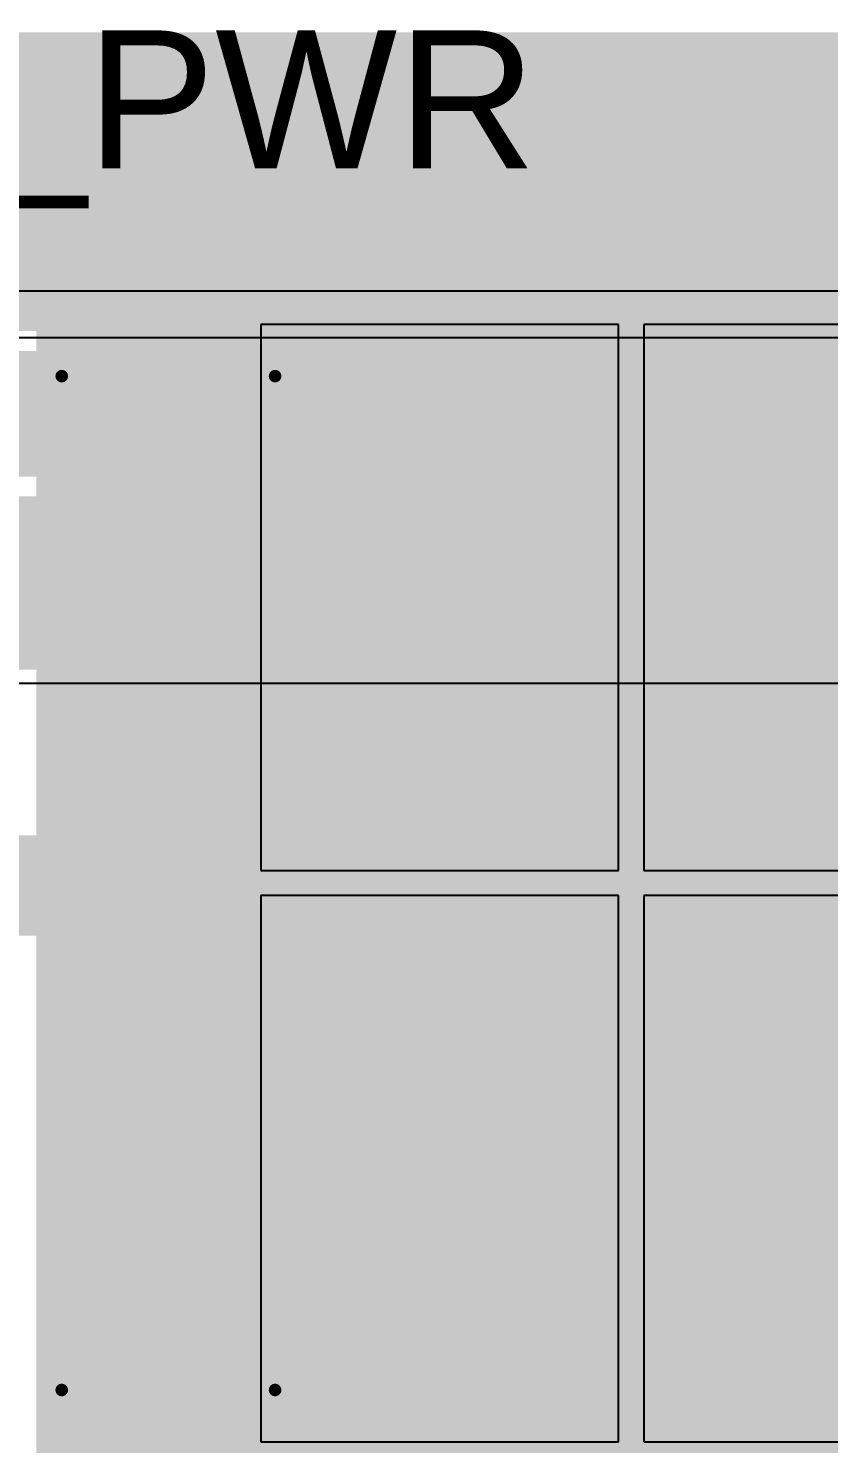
# Model space of a CAD drawing. Header units: millimetres. Extents: x -0.27 to 4.7, y -0.39 to 2.83.
# Drawn here: x 2.461 to 2.78, y 2.211 to 2.775 of the extents above; entities that cross this region are included whole.
import ezdxf

# ---------------------------------------------------------------- set-up
doc = ezdxf.new("R2010")
doc.units = ezdxf.units.MM
doc.header["$MEASUREMENT"] = 0
for name, color, linetype in [('BottomLayer', 5, 'Continuous'), ('BottomSolder', 6, 'Continuous'), ('Mechanical2', 216, 'Continuous'), ('TopLayer', 1, 'Continuous'), ('TopOverlay', 2, 'Continuous'), ('TopPaste', 8, 'Continuous'), ('TopSolder', 216, 'Continuous'), ('ViaHoleLayer', 16, 'Continuous')]:
    doc.layers.add(name, color=color, linetype=linetype)
doc.styles.add('Arial', font='', dxfattribs={"height": 0.2})
doc.styles.get('Arial').set_extended_font_data('Arial')

# ---------------------------------------------------------------- blocks, each defined once
blk = doc.blocks.new('DDPAK_58')
at = {"layer": 'TopLayer'}
for points in [[(-0.2126, 0.32648), (0.2126, 0.32648), (0.2126, 0.05128), (-0.2126, 0.05128)], [(-0.15492, -0.14636), (-0.1128, -0.14636), (-0.1128, -0.2314), (-0.15492, -0.2314)], [(-0.08799, -0.14636), (-0.04587, -0.14636), (-0.04587, -0.2314), (-0.08799, -0.2314)], [(-0.02106, -0.14636), (0.02106, -0.14636), (0.02106, -0.2314), (-0.02106, -0.2314)], [(0.04587, -0.14636), (0.08799, -0.14636), (0.08799, -0.2314), (0.04587, -0.2314)], [(0.1128, -0.14636), (0.15492, -0.14636), (0.15492, -0.2314), (0.1128, -0.2314)]]:
    blk.add_hatch(color=1, dxfattribs=at).paths.add_polyline_path(points)
at = {"layer": 'TopPaste'}
for points in [[(-0.2126, 0.32648), (0.2126, 0.32648), (0.2126, 0.05128), (-0.2126, 0.05128)], [(-0.15492, -0.14636), (-0.1128, -0.14636), (-0.1128, -0.2314), (-0.15492, -0.2314)], [(-0.08799, -0.14636), (-0.04587, -0.14636), (-0.04587, -0.2314), (-0.08799, -0.2314)], [(-0.02106, -0.14636), (0.02106, -0.14636), (0.02106, -0.2314), (-0.02106, -0.2314)], [(0.04587, -0.14636), (0.08799, -0.14636), (0.08799, -0.2314), (0.04587, -0.2314)], [(0.1128, -0.14636), (0.15492, -0.14636), (0.15492, -0.2314), (0.1128, -0.2314)]]:
    blk.add_hatch(color=8, dxfattribs=at).paths.add_polyline_path(points)
at = {"layer": 'TopSolder'}
for points in [[(-0.21457, 0.32844), (0.21457, 0.32844), (0.21457, 0.04931), (-0.21457, 0.04931)], [(-0.15689, -0.14439), (-0.11083, -0.14439), (-0.11083, -0.23337), (-0.15689, -0.23337)], [(-0.08996, -0.14439), (-0.0439, -0.14439), (-0.0439, -0.23337), (-0.08996, -0.23337)], [(-0.02303, -0.14439), (0.02303, -0.14439), (0.02303, -0.23337), (-0.02303, -0.23337)], [(0.0439, -0.14439), (0.08996, -0.14439), (0.08996, -0.23337), (0.0439, -0.23337)], [(0.11083, -0.14439), (0.15689, -0.14439), (0.15689, -0.23337), (0.11083, -0.23337)]]:
    blk.add_hatch(color=216, dxfattribs=at).paths.add_polyline_path(points)
at = {"layer": 'TopOverlay'}
for points, const_width in [([(0.202, 0.35), (-0.202, 0.35)], 0.005), ([(-0.202, 0.332), (-0.202, 0.35)], 0.005), ([(0.202, 0.332), (0.202, 0.35)], 0.005), ([(0.202, 0.35), (0.202, 0.35)], 0.005), ([(-0.202, -0.038), (-0.202, 0.047)], 0.005), ([(0.202, -0.038), (0.202, 0.047)], 0.005), ([(0.202, -0.038), (-0.202, -0.038)], 0.005), ([(-0.162, -0.191), (-0.167, -0.186)], 0.01), ([(-0.167, -0.196), (-0.167, -0.186)], 0.01), ([(-0.167, -0.196), (-0.162, -0.191)], 0.01)]:
    blk.add_lwpolyline(points, dxfattribs=dict(at, const_width=const_width))
for points, const_width in [([(-0.20325, 0.35, 1), (-0.20075, 0.35, 1)], 0.0025), ([(-0.20325, 0.35, 1), (-0.20075, 0.35, 1)], 0.0025), ([(0.20075, 0.35, 1), (0.20325, 0.35, 1)], 0.0025), ([(0.20075, 0.35, 1), (0.20325, 0.35, 1)], 0.0025), ([(0.20075, 0.35, 1), (0.20325, 0.35, 1)], 0.0025), ([(0.20075, 0.35, 1), (0.20325, 0.35, 1)], 0.0025), ([(-0.20325, 0.332, 1), (-0.20075, 0.332, 1)], 0.0025), ([(0.20075, 0.332, 1), (0.20325, 0.332, 1)], 0.0025), ([(-0.20325, 0.047, 1), (-0.20075, 0.047, 1)], 0.0025), ([(0.20075, 0.047, 1), (0.20325, 0.047, 1)], 0.0025), ([(-0.20325, -0.038, 1), (-0.20075, -0.038, 1)], 0.0025), ([(-0.20325, -0.038, 1), (-0.20075, -0.038, 1)], 0.0025), ([(0.20075, -0.038, 1), (0.20325, -0.038, 1)], 0.0025), ([(0.20075, -0.038, 1), (0.20325, -0.038, 1)], 0.0025), ([(-0.1695, -0.186, 1), (-0.1645, -0.186, 1)], 0.005), ([(-0.1695, -0.186, 1), (-0.1645, -0.186, 1)], 0.005), ([(-0.1645, -0.191, 1), (-0.1595, -0.191, 1)], 0.005), ([(-0.1645, -0.191, 1), (-0.1595, -0.191, 1)], 0.005), ([(-0.1695, -0.196, 1), (-0.1645, -0.196, 1)], 0.005), ([(-0.1695, -0.196, 1), (-0.1645, -0.196, 1)], 0.005)]:
    blk.add_lwpolyline(points, format="xyb", close=True, dxfattribs=dict(at, const_width=const_width))

msp = doc.modelspace()

# ---------------------------------------------------------------- hatches: boundary and pattern name
at = {"layer": 'BottomLayer'}
for points in [[(2.30882, 2.65395), (2.83982, 2.65395), (2.83982, 2.76295), (2.30882, 2.76295)], [(2.395, 2.519), (3.219, 2.519), (3.219, 2.588), (2.395, 2.588)]]:
    msp.add_hatch(color=5, dxfattribs=at).paths.add_polyline_path(points)
h = msp.add_hatch(color=5, dxfattribs=at)
edge = h.paths.add_edge_path()
edge.add_arc((2.48082, 2.66795), 0.01181, 0, 360)
h = msp.add_hatch(color=5, dxfattribs=at)
edge = h.paths.add_edge_path()
edge.add_arc((2.50682, 2.66795), 0.01181, 0, 360)
h = msp.add_hatch(color=5, dxfattribs=at)
edge = h.paths.add_edge_path()
edge.add_arc((2.53282, 2.66795), 0.01181, 0, 360)
h = msp.add_hatch(color=5, dxfattribs=at)
edge = h.paths.add_edge_path()
edge.add_arc((2.55882, 2.66795), 0.01181, 0, 360)
h = msp.add_hatch(color=5, dxfattribs=at)
edge = h.paths.add_edge_path()
edge.add_arc((2.58482, 2.66795), 0.01181, 0, 360)
h = msp.add_hatch(color=5, dxfattribs=at)
edge = h.paths.add_edge_path()
edge.add_arc((2.61082, 2.66795), 0.01181, 0, 360)
h = msp.add_hatch(color=5, dxfattribs=at)
edge = h.paths.add_edge_path()
edge.add_arc((2.63682, 2.66795), 0.01181, 0, 360)
h = msp.add_hatch(color=5, dxfattribs=at)
edge = h.paths.add_edge_path()
edge.add_arc((2.66282, 2.66795), 0.01181, 0, 360)
h = msp.add_hatch(color=5, dxfattribs=at)
edge = h.paths.add_edge_path()
edge.add_arc((2.68882, 2.66795), 0.01181, 0, 360)
h = msp.add_hatch(color=5, dxfattribs=at)
edge = h.paths.add_edge_path()
edge.add_arc((2.71482, 2.66795), 0.01181, 0, 360)
h = msp.add_hatch(color=5, dxfattribs=at)
edge = h.paths.add_edge_path()
edge.add_arc((2.74082, 2.66795), 0.01181, 0, 360)
h = msp.add_hatch(color=5, dxfattribs=at)
edge = h.paths.add_edge_path()
edge.add_arc((2.76682, 2.66795), 0.01181, 0, 360)
at = {"layer": 'BottomSolder'}
h = msp.add_hatch(color=6, dxfattribs=at)
edge = h.paths.add_edge_path()
edge.add_arc((2.48082, 2.66795), 0.00591, 0, 360)
h = msp.add_hatch(color=6, dxfattribs=at)
edge = h.paths.add_edge_path()
edge.add_arc((2.50682, 2.66795), 0.00591, 0, 360)
h = msp.add_hatch(color=6, dxfattribs=at)
edge = h.paths.add_edge_path()
edge.add_arc((2.53282, 2.66795), 0.00591, 0, 360)
h = msp.add_hatch(color=6, dxfattribs=at)
edge = h.paths.add_edge_path()
edge.add_arc((2.55882, 2.66795), 0.00591, 0, 360)
h = msp.add_hatch(color=6, dxfattribs=at)
edge = h.paths.add_edge_path()
edge.add_arc((2.58482, 2.66795), 0.00591, 0, 360)
h = msp.add_hatch(color=6, dxfattribs=at)
edge = h.paths.add_edge_path()
edge.add_arc((2.61082, 2.66795), 0.00591, 0, 360)
h = msp.add_hatch(color=6, dxfattribs=at)
edge = h.paths.add_edge_path()
edge.add_arc((2.63682, 2.66795), 0.00591, 0, 360)
h = msp.add_hatch(color=6, dxfattribs=at)
edge = h.paths.add_edge_path()
edge.add_arc((2.66282, 2.66795), 0.00591, 0, 360)
h = msp.add_hatch(color=6, dxfattribs=at)
edge = h.paths.add_edge_path()
edge.add_arc((2.68882, 2.66795), 0.00591, 0, 360)
h = msp.add_hatch(color=6, dxfattribs=at)
edge = h.paths.add_edge_path()
edge.add_arc((2.71482, 2.66795), 0.00591, 0, 360)
h = msp.add_hatch(color=6, dxfattribs=at)
edge = h.paths.add_edge_path()
edge.add_arc((2.74082, 2.66795), 0.00591, 0, 360)
h = msp.add_hatch(color=6, dxfattribs=at)
edge = h.paths.add_edge_path()
edge.add_arc((2.76682, 2.66795), 0.00591, 0, 360)
at = {"layer": 'TopLayer'}
msp.add_hatch(color=1, dxfattribs=at).paths.add_polyline_path([(2.46382, 2.183), (2.83982, 2.183), (2.83982, 2.69195), (2.46382, 2.69195)])
h = msp.add_hatch(color=1, dxfattribs=at)
edge = h.paths.add_edge_path()
edge.add_arc((2.48082, 2.66795), 0.01181, 0, 360)
h = msp.add_hatch(color=1, dxfattribs=at)
edge = h.paths.add_edge_path()
edge.add_arc((2.50682, 2.66795), 0.01181, 0, 360)
h = msp.add_hatch(color=1, dxfattribs=at)
edge = h.paths.add_edge_path()
edge.add_arc((2.53282, 2.66795), 0.01181, 0, 360)
h = msp.add_hatch(color=1, dxfattribs=at)
edge = h.paths.add_edge_path()
edge.add_arc((2.55882, 2.66795), 0.01181, 0, 360)
h = msp.add_hatch(color=1, dxfattribs=at)
edge = h.paths.add_edge_path()
edge.add_arc((2.58482, 2.66795), 0.01181, 0, 360)
h = msp.add_hatch(color=1, dxfattribs=at)
edge = h.paths.add_edge_path()
edge.add_arc((2.61082, 2.66795), 0.01181, 0, 360)
h = msp.add_hatch(color=1, dxfattribs=at)
edge = h.paths.add_edge_path()
edge.add_arc((2.63682, 2.66795), 0.01181, 0, 360)
h = msp.add_hatch(color=1, dxfattribs=at)
edge = h.paths.add_edge_path()
edge.add_arc((2.66282, 2.66795), 0.01181, 0, 360)
h = msp.add_hatch(color=1, dxfattribs=at)
edge = h.paths.add_edge_path()
edge.add_arc((2.68882, 2.66795), 0.01181, 0, 360)
h = msp.add_hatch(color=1, dxfattribs=at)
edge = h.paths.add_edge_path()
edge.add_arc((2.71482, 2.66795), 0.01181, 0, 360)
h = msp.add_hatch(color=1, dxfattribs=at)
edge = h.paths.add_edge_path()
edge.add_arc((2.74082, 2.66795), 0.01181, 0, 360)
h = msp.add_hatch(color=1, dxfattribs=at)
edge = h.paths.add_edge_path()
edge.add_arc((2.76682, 2.66795), 0.01181, 0, 360)
at = {"layer": 'TopSolder'}
h = msp.add_hatch(color=216, dxfattribs=at)
edge = h.paths.add_edge_path()
edge.add_arc((2.48082, 2.66795), 0.00591, 0, 360)
h = msp.add_hatch(color=216, dxfattribs=at)
edge = h.paths.add_edge_path()
edge.add_arc((2.50682, 2.66795), 0.00591, 0, 360)
h = msp.add_hatch(color=216, dxfattribs=at)
edge = h.paths.add_edge_path()
edge.add_arc((2.53282, 2.66795), 0.00591, 0, 360)
h = msp.add_hatch(color=216, dxfattribs=at)
edge = h.paths.add_edge_path()
edge.add_arc((2.55882, 2.66795), 0.00591, 0, 360)
h = msp.add_hatch(color=216, dxfattribs=at)
edge = h.paths.add_edge_path()
edge.add_arc((2.58482, 2.66795), 0.00591, 0, 360)
h = msp.add_hatch(color=216, dxfattribs=at)
edge = h.paths.add_edge_path()
edge.add_arc((2.61082, 2.66795), 0.00591, 0, 360)
h = msp.add_hatch(color=216, dxfattribs=at)
edge = h.paths.add_edge_path()
edge.add_arc((2.63682, 2.66795), 0.00591, 0, 360)
h = msp.add_hatch(color=216, dxfattribs=at)
edge = h.paths.add_edge_path()
edge.add_arc((2.66282, 2.66795), 0.00591, 0, 360)
h = msp.add_hatch(color=216, dxfattribs=at)
edge = h.paths.add_edge_path()
edge.add_arc((2.68882, 2.66795), 0.00591, 0, 360)
h = msp.add_hatch(color=216, dxfattribs=at)
edge = h.paths.add_edge_path()
edge.add_arc((2.71482, 2.66795), 0.00591, 0, 360)
h = msp.add_hatch(color=216, dxfattribs=at)
edge = h.paths.add_edge_path()
edge.add_arc((2.74082, 2.66795), 0.00591, 0, 360)
h = msp.add_hatch(color=216, dxfattribs=at)
edge = h.paths.add_edge_path()
edge.add_arc((2.76682, 2.66795), 0.00591, 0, 360)
at = {"layer": 'ViaHoleLayer'}
h = msp.add_hatch(color=16, dxfattribs=at)
edge = h.paths.add_edge_path()
edge.add_arc((2.48082, 2.66795), 0.00591, 0, 360)
h = msp.add_hatch(color=16, dxfattribs=at)
edge = h.paths.add_edge_path()
edge.add_arc((2.50682, 2.66795), 0.00591, 0, 360)
h = msp.add_hatch(color=16, dxfattribs=at)
edge = h.paths.add_edge_path()
edge.add_arc((2.53282, 2.66795), 0.00591, 0, 360)
h = msp.add_hatch(color=16, dxfattribs=at)
edge = h.paths.add_edge_path()
edge.add_arc((2.55882, 2.66795), 0.00591, 0, 360)
h = msp.add_hatch(color=16, dxfattribs=at)
edge = h.paths.add_edge_path()
edge.add_arc((2.58482, 2.66795), 0.00591, 0, 360)
h = msp.add_hatch(color=16, dxfattribs=at)
edge = h.paths.add_edge_path()
edge.add_arc((2.61082, 2.66795), 0.00591, 0, 360)
h = msp.add_hatch(color=16, dxfattribs=at)
edge = h.paths.add_edge_path()
edge.add_arc((2.63682, 2.66795), 0.00591, 0, 360)
h = msp.add_hatch(color=16, dxfattribs=at)
edge = h.paths.add_edge_path()
edge.add_arc((2.66282, 2.66795), 0.00591, 0, 360)
h = msp.add_hatch(color=16, dxfattribs=at)
edge = h.paths.add_edge_path()
edge.add_arc((2.68882, 2.66795), 0.00591, 0, 360)
h = msp.add_hatch(color=16, dxfattribs=at)
edge = h.paths.add_edge_path()
edge.add_arc((2.71482, 2.66795), 0.00591, 0, 360)
h = msp.add_hatch(color=16, dxfattribs=at)
edge = h.paths.add_edge_path()
edge.add_arc((2.74082, 2.66795), 0.00591, 0, 360)
h = msp.add_hatch(color=16, dxfattribs=at)
edge = h.paths.add_edge_path()
edge.add_arc((2.76682, 2.66795), 0.00591, 0, 360)

# ---------------------------------------------------------------- linework, layer by layer
at = {"layer": 'BottomLayer'}
for p, q in [((1.47906, 2.67), (3.41771, 2.67)), ((3.10182, 2.65121), (1.84329, 2.65121)), ((2.41217, 2.51359), (3.219, 2.51359))]:
    msp.add_line(p, q, dxfattribs=at)
at = {"layer": 'BottomLayer', "const_width": 0.05}
msp.add_lwpolyline([(1.84329, 2.62095), (3.10182, 2.62095)], dxfattribs=at)
at = {"layer": 'Mechanical2', "const_width": 0.01}
msp.add_lwpolyline([(-0.11718, 2.76795), (4.62523, 2.76795)], dxfattribs=at)
at = {"layer": 'TopLayer'}
for p, q in [((2.42049, 2.67), (3.07156, 2.67)), ((2.69582, 2.65655), (2.55322, 2.65655)), ((2.55322, 2.65655), (2.55322, 2.43895)), ((2.69582, 2.43895), (2.69582, 2.65655)), ((2.84842, 2.65655), (2.70582, 2.65655)), ((2.70582, 2.65655), (2.70582, 2.43895)), ((2.55322, 2.43895), (2.69582, 2.43895)), ((2.70582, 2.43895), (2.84842, 2.43895)), ((2.69582, 2.42895), (2.55322, 2.42895)), ((2.55322, 2.42895), (2.55322, 2.21135)), ((2.69582, 2.21135), (2.69582, 2.42895)), ((2.84842, 2.42895), (2.70582, 2.42895)), ((2.70582, 2.42895), (2.70582, 2.21135)), ((2.55322, 2.21135), (2.69582, 2.21135)), ((2.70582, 2.21135), (2.84842, 2.21135))]:
    msp.add_line(p, q, dxfattribs=at)
for points, const_width in [([(2.43695, 2.72095), (3.00982, 2.72095)], 0.04), ([(2.70082, 2.35795), (2.70082, 2.43295)], 0.1), ([(2.20782, 2.43295), (2.70082, 2.43295)], 0.04), ([(2.61322, 2.27035), (2.70082, 2.35795)], 0.1)]:
    msp.add_lwpolyline(points, dxfattribs=dict(at, const_width=const_width))
for points, const_width in [([(2.67582, 2.43295, 1), (2.72582, 2.43295, 1)], 0.05), ([(2.69082, 2.43295, 1), (2.71082, 2.43295, 1)], 0.02), ([(2.67582, 2.35795, 1), (2.72582, 2.35795, 1)], 0.05), ([(2.67582, 2.35795, 1), (2.72582, 2.35795, 1)], 0.05), ([(2.58822, 2.27035, 1), (2.63822, 2.27035, 1)], 0.05)]:
    msp.add_lwpolyline(points, format="xyb", close=True, dxfattribs=dict(at, const_width=const_width))

# ---------------------------------------------------------------- block references
at = {"rotation": 270}
msp.add_blockref('DDPAK_58', (2.51194, 2.43395), dxfattribs=at)

# ---------------------------------------------------------------- texts
at = {"layer": 'TopOverlay', "style": 'Arial'}
msp.add_text('GSM_PWR', height=0.055, rotation=360, dxfattribs=at).set_placement((2.26612, 2.71872))

doc.saveas('drawing.dxf')
